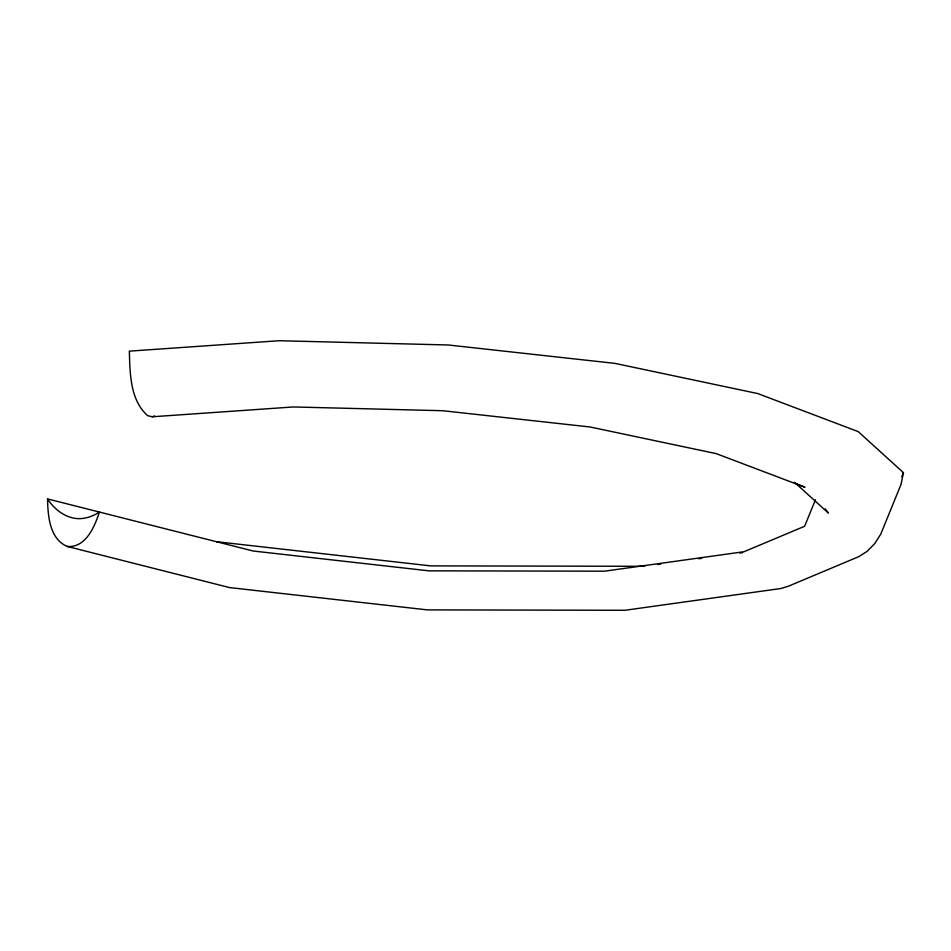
<?xml version="1.0" encoding="UTF-8"?>
<svg xmlns="http://www.w3.org/2000/svg" width="951" height="951" viewBox="0 0 951 951"><rect width="100%" height="100%" fill="white"/><g stroke="black" fill="none" stroke-linecap="round" stroke-linejoin="round"><path stroke-width="1.43" d="M797.021 484L804.986 487.269L716.234 453.639L590.107 426.987L442.845 410.725L293.419 406.957L152.326 416.776L147.714 415.706C129.954 400.074 129.99 373.077 129.348 351.145L279.178 340.72L448.325 344.987L615.024 363.389L757.792 393.571L858.242 431.635L903.45 472.683L900.954 484.594L880.792 534.082L874.73 543.592L867.253 551.247L858.705 556.692L788.355 586.232L780.723 588.538L624.938 610.28L427.356 609.888L229.488 587.563L67.176 546.433C49.44 538.753 47.883 515.739 47.55 498.918L253.073 550.998L428.901 570.838L604.491 571.182L744.027 551.711L804.617 526.272L815.494 499.727M901.81 476.689L903.45 472.683M152.326 416.776L154.585 415.967M657.878 564.466L660.79 564.062M698.771 558.76L701.683 558.356M739.652 553.054L742.576 552.65M644.73 566.297L430.696 565.881L216.352 541.69M67.176 546.433C85.768 548.145 94.613 526.628 99.427 512.066A74.392 45.66 -75.8 0 1 85.388 517.986C70.077 521.41 55.491 511.365 47.55 498.918M794.454 482.252L828.38 513.053L825.254 508.809"/></g></svg>
